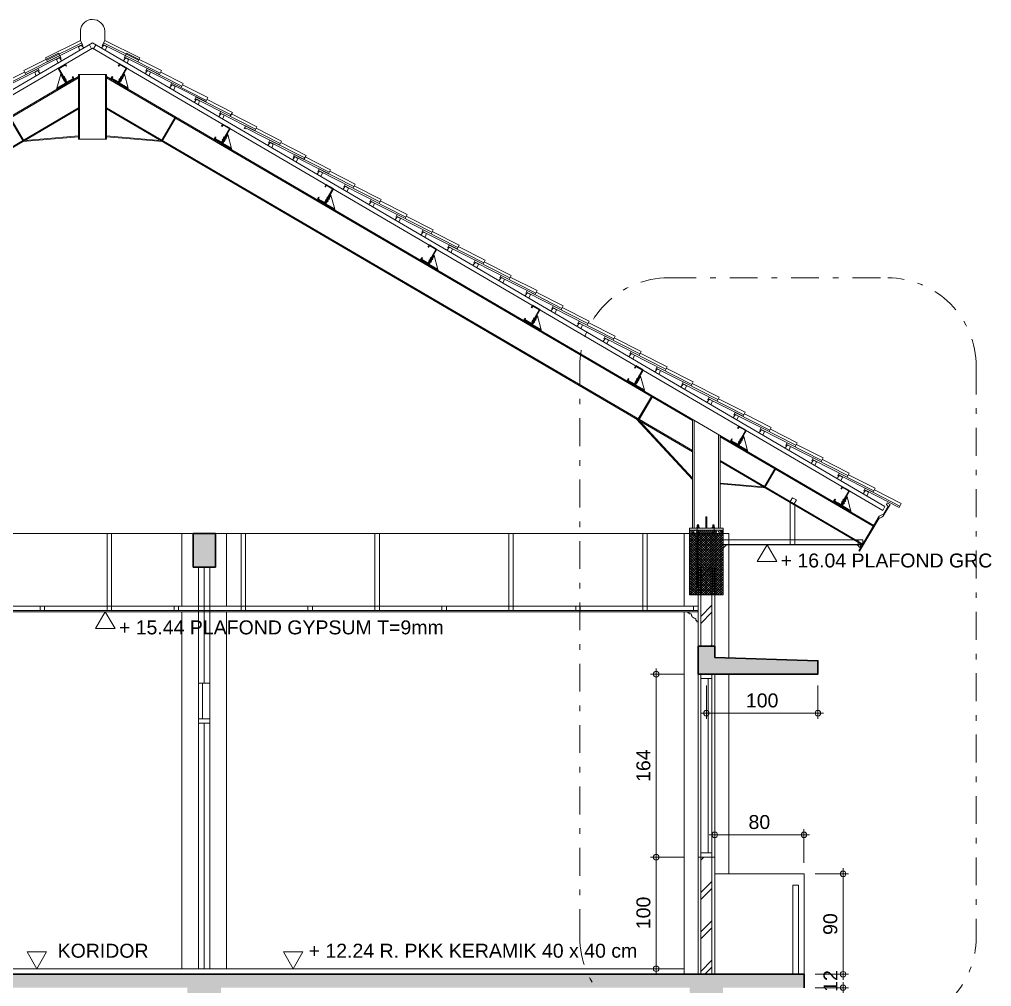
# Model space of a CAD drawing. Header units: millimetres. Extents: x -11 to 1625, y -267 to 180.
# Drawn here: x 1100.3 to 1117.72, y 97.33 to 114.67 of the extents above; entities that cross this region are included whole.
import ezdxf

# ---------------------------------------------------------------- set-up
doc = ezdxf.new("R2010")
doc.units = ezdxf.units.MM
doc.linetypes.add('DASHDOT', pattern=[1, 0.5, -0.25, 0, -0.25])
doc.layers.add('03-GRS', color=3, linetype='Continuous')
for name, color, linetype, lineweight in [('ars', 11, 'Continuous', 5), ('atap', 7, 'Continuous', 20), ('balok', 111, 'Continuous', 35), ('blk', 1, 'Continuous', 30), ('GEN', 11, 'Continuous', 5), ('kap', 71, 'Continuous', 15), ('kus', 63, 'Continuous', 15), ('lan', 7, 'Continuous', 15), ('not', 7, 'Continuous', 20), ('pla', 213, 'Continuous', 15), ('sol kol', 8, 'Continuous', 0), ('tem', 5, 'Continuous', 20), ('u', 6, 'Continuous', 20)]:
    doc.layers.add(name, color=color, linetype=linetype, lineweight=lineweight)
doc.styles.add('S', font='SIMPLEX', dxfattribs={"width": 1.1})
doc.styles.get("Standard").update_dxf_attribs({"font": 'ARIALUNI.TTF'})
doc.dimstyles.new('SK 50', dxfattribs={"dimtxt": 0.25, "dimasz": 0.1, "dimexe": 0, "dimexo": 0, "dimgap": 0.1, "dimtad": 1, "dimdec": 0, "dimlfac": 50, "dimzin": 12, "dimdsep": 46, "dimtxsty": 'Standard', "dimblk": 'BULAT', "dimcen": 0.1, "dimclrd": 256, "dimclre": 256, "dimclrt": 256, "dimadec": 0, "dimazin": 3, "dimtfac": 1, "dimtdec": 0, "dimtofl": 0, "dimtmove": 0, "dimatfit": 3, "dimldrblk": 'BULAT', "dimfxl": 0, "dimtolj": 1, "dimtzin": 0, "dimlwd": -1, "dimlwe": -1, "dimarcsym": 0})

# ---------------------------------------------------------------- blocks, each defined once
blk = doc.blocks.new('PEIL')
blk.add_lwpolyline([(-0.188, 0.325), (0.188, 0.325), (0, 0)], close=True)
at = {"style": 'S', "width": 1.1, "flags": 4}
blk.add_attdef('CAT', (0.265, 0.036), '', height=0.2, dxfattribs=at)
blk = doc.blocks.new('PEILA')
blk.add_lwpolyline([(-0.188, -0.325), (0.188, -0.325), (0, 0)], close=True)
at = {"style": 'S', "width": 1.1, "flags": 4}
blk.add_attdef('CAT', (0.265, -0.289), '', height=0.2, dxfattribs=at)
blk = doc.blocks.new('BULAT')
for p, q in [((-1, 0), (1, 0)), ((0, -1), (0, 1))]:
    blk.add_line(p, q)
blk.add_circle((0, 0), 0.5)
blk = doc.blocks.new('*D1565')
at = {"layer": 'Defpoints', "color": 0, "ltscale": 0.15}
for p in [(1114.359, 100.053), (1112.759, 99.553), (1114.359, 99.553)]:
    blk.add_point(p, dxfattribs=at)
at = {"layer": 'u', "ltscale": 0.15}
for p, q in [((1112.759, 99.553), (1112.759, 100.053)), ((1112.859, 100.053), (1114.259, 100.053)), ((1114.359, 99.553), (1114.359, 100.053))]:
    blk.add_line(p, q, dxfattribs=at)
at = {"layer": 'u', "ltscale": 0.15, "xscale": 0.1, "yscale": 0.1, "zscale": 0.1, "rotation": 180}
blk.add_blockref('BULAT', (1112.759, 100.053), dxfattribs=at)
at = {"layer": 'u', "ltscale": 0.15, "xscale": 0.1, "yscale": 0.1, "zscale": 0.1}
blk.add_blockref('BULAT', (1114.359, 100.053), dxfattribs=at)
at = {"layer": 'u', "ltscale": 0.15, "insert": (1113.559, 100.281), "char_height": 0.25, "attachment_point": 5}
blk.add_mtext('\\A1;80', dxfattribs=at)
blk = doc.blocks.new('*D1573')
at = {"layer": 'Defpoints', "color": 0, "ltscale": 0.15}
for p in [(1112.209, 99.653), (1111.709, 97.653), (1112.209, 97.653)]:
    blk.add_point(p, dxfattribs=at)
at = {"layer": 'u', "ltscale": 0.15}
for p, q in [((1112.209, 99.653), (1111.709, 99.653)), ((1111.709, 99.553), (1111.709, 97.753)), ((1112.209, 97.653), (1111.709, 97.653))]:
    blk.add_line(p, q, dxfattribs=at)
at = {"layer": 'u', "ltscale": 0.15, "xscale": 0.1, "yscale": 0.1, "zscale": 0.1}
for p, rotation in [((1111.709, 99.653), 90), ((1111.709, 97.653), 270)]:
    blk.add_blockref('BULAT', p, dxfattribs=dict(at, rotation=rotation))
at = {"layer": 'u', "ltscale": 0.15, "insert": (1111.482, 98.653), "char_height": 0.25, "attachment_point": 5, "rotation": 90}
blk.add_mtext('\\A1;100', dxfattribs=at)
blk = doc.blocks.new('*D1574')
at = {"layer": 'Defpoints', "color": 0, "ltscale": 0.15}
for p in [(1112.209, 102.933), (1111.709, 99.653), (1112.209, 99.653)]:
    blk.add_point(p, dxfattribs=at)
at = {"layer": 'u', "ltscale": 0.15}
for p, q in [((1112.209, 102.933), (1111.709, 102.933)), ((1111.709, 102.833), (1111.709, 99.753)), ((1112.209, 99.653), (1111.709, 99.653))]:
    blk.add_line(p, q, dxfattribs=at)
at = {"layer": 'u', "ltscale": 0.15, "xscale": 0.1, "yscale": 0.1, "zscale": 0.1}
for p, rotation in [((1111.709, 102.933), 90), ((1111.709, 99.653), 270)]:
    blk.add_blockref('BULAT', p, dxfattribs=dict(at, rotation=rotation))
at = {"layer": 'u', "ltscale": 0.15, "insert": (1111.482, 101.293), "char_height": 0.25, "attachment_point": 5, "rotation": 90}
blk.add_mtext('\\A1;164', dxfattribs=at)
blk = doc.blocks.new('*D1575')
at = {"layer": 'Defpoints', "color": 0, "ltscale": 0.15}
for p in [(1114.559, 99.353), (1114.559, 97.553), (1115.059, 97.553)]:
    blk.add_point(p, dxfattribs=at)
at = {"layer": 'u', "ltscale": 0.15}
for p, q in [((1114.559, 99.353), (1115.059, 99.353)), ((1115.059, 99.253), (1115.059, 97.653)), ((1114.559, 97.553), (1115.059, 97.553))]:
    blk.add_line(p, q, dxfattribs=at)
at = {"layer": 'u', "ltscale": 0.15, "xscale": 0.1, "yscale": 0.1, "zscale": 0.1}
for p, rotation in [((1115.059, 99.353), 90), ((1115.059, 97.553), 270)]:
    blk.add_blockref('BULAT', p, dxfattribs=dict(at, rotation=rotation))
at = {"layer": 'u', "ltscale": 0.15, "insert": (1114.832, 98.453), "char_height": 0.25, "attachment_point": 5, "rotation": 90}
blk.add_mtext('\\A1;90', dxfattribs=at)
blk = doc.blocks.new('*D1576')
at = {"layer": 'Defpoints', "color": 0, "ltscale": 0.15}
for p in [(1114.559, 97.553), (1114.559, 97.313), (1115.059, 97.313)]:
    blk.add_point(p, dxfattribs=at)
at = {"layer": 'u', "ltscale": 0.15}
for p, q in [((1115.059, 97.653), (1115.059, 97.753)), ((1114.559, 97.553), (1115.059, 97.553)), ((1114.559, 97.313), (1115.059, 97.313)), ((1115.059, 97.213), (1115.059, 97.113))]:
    blk.add_line(p, q, dxfattribs=at)
at = {"layer": 'u', "ltscale": 0.15, "xscale": 0.1, "yscale": 0.1, "zscale": 0.1}
for p, rotation in [((1115.059, 97.553), 270), ((1115.059, 97.313), 90)]:
    blk.add_blockref('BULAT', p, dxfattribs=dict(at, rotation=rotation))
at = {"layer": 'u', "ltscale": 0.15, "insert": (1114.834, 97.433), "char_height": 0.25, "attachment_point": 5, "rotation": 90}
blk.add_mtext('\\A1;12', dxfattribs=at)
blk = doc.blocks.new('*D1587')
at = {"layer": 'Defpoints', "color": 0, "ltscale": 0.15}
for p in [(1112.609, 102.733), (1114.609, 102.733), (1112.609, 102.233)]:
    blk.add_point(p, dxfattribs=at)
at = {"layer": 'u', "ltscale": 0.15}
for p, q in [((1112.609, 102.733), (1112.609, 102.233)), ((1114.609, 102.733), (1114.609, 102.233)), ((1114.509, 102.233), (1112.709, 102.233))]:
    blk.add_line(p, q, dxfattribs=at)
at = {"layer": 'u', "ltscale": 0.15, "xscale": 0.1, "yscale": 0.1, "zscale": 0.1, "rotation": 180}
blk.add_blockref('BULAT', (1112.609, 102.233), dxfattribs=at)
at = {"layer": 'u', "ltscale": 0.15, "xscale": 0.1, "yscale": 0.1, "zscale": 0.1}
blk.add_blockref('BULAT', (1114.609, 102.233), dxfattribs=at)
at = {"layer": 'u', "ltscale": 0.15, "insert": (1113.609, 102.461), "char_height": 0.25, "attachment_point": 5}
blk.add_mtext('\\A1;100', dxfattribs=at)
blk = doc.blocks.new('A$C58C93239')
at = {"layer": '03-GRS'}
for p, q in [((-662, 1348), (-12, 1721)), ((-662, 1348), (-12, 1721)), ((83, 46), (-662, 1348)), ((83, 46), (-662, 1348)), ((-619, 1336), (-23, 1677)), ((-619, 1336), (-23, 1677)), ((94, 90), (-619, 1336)), ((94, 90), (-619, 1336)), ((60, 1531), (-23, 1677)), ((60, 1531), (-23, 1677)), ((88, 1547), (-12, 1721)), ((88, 1547), (-12, 1721)), ((60, 1531), (88, 1547)), ((60, 1531), (88, 1547)), ((-444, 805), (-374, 845)), ((-444, 805), (-374, 845)), ((3, 24), (-444, 805)), ((3, 24), (-444, 805)), ((-267, 399), (-74, 510)), ((-267, 399), (-74, 510)), ((83, 46), (734, 419)), ((83, 46), (734, 419)), ((122, -23), (83, 46)), ((122, -23), (83, 46)), ((94, 90), (690, 431)), ((94, 90), (690, 431)), ((606, 577), (634, 593)), ((606, 577), (634, 593)), ((690, 431), (606, 577)), ((690, 431), (606, 577)), ((734, 419), (634, 593)), ((734, 419), (634, 593)), ((-785, -450), (-4, -3)), ((-785, -450), (-4, -3)), ((-746, -520), (-785, -450)), ((-746, -520), (-785, -450)), ((-746, -520), (122, -23)), ((-746, -520), (122, -23))]:
    blk.add_line(p, q, dxfattribs=at)
blk.add_ellipse((-14, 14), major_axis=(-14.1, 14.1), ratio=1, start_param=2.87598, end_param=4.446776, dxfattribs=at)
blk.add_ellipse((-14, 14), major_axis=(-14.1, 14.1), ratio=1, start_param=2.87598, end_param=4.446776, dxfattribs=at)
at = {"layer": 'atap', "color": 2}
for p, q in [((-444, 805), (-785, -450)), ((-327, 503), (-133, 614)), ((-327, 503), (-267, 399)), ((-267, 399), (-74, 510)), ((-208, 295), (-14, 406)), ((-208, 295), (-14, 406)), ((-208, 295), (-148, 191)), ((-148, 191), (46, 302)), ((-133, 614), (-74, 510)), ((-14, 406), (46, 302))]:
    blk.add_line(p, q, dxfattribs=at)
blk = doc.blocks.new('GORDING 150')
at = {"layer": 'balok', "color": 1, "ltscale": 0.5, "xscale": 0.09999999997671699, "yscale": 0.09999999997671699, "zscale": 0.09999999997671699}
blk.add_blockref('A$C58C93239', (12.8, -47.9), dxfattribs=at)
blk = doc.blocks.new('KUDA-2')
h = blk.add_hatch()
h.set_pattern_fill('ANSI31', color=256, scale=0.2, style=0)
h.set_pattern_definition([(45, (-990.1504, 147.303582), (-0.0176776695, 0.0176776695), [])])
h.paths.add_polyline_path([(0.488, 1.16), (0.112, 1.16), (0.112, 1.1), (0.488, 1.1)])
h.paths.add_polyline_path([(0, 1.16), (0, 1.1), (0.088, 1.1), (0.088, 1.16)])
h.paths.add_polyline_path([(0.6, 1.1), (0.6, 1.16), (0.512, 1.16), (0.512, 1.1)])
at = {"ltscale": 0.01}
h = blk.add_hatch(dxfattribs=at)
h.set_pattern_fill('ANSI37,_O', color=256, scale=0.01)
h.set_pattern_definition([(45, (-4172.588126, -744.958258), (-0.0224506403, 0.0224506403), []), (135, (-4172.588126, -744.958258), (-0.0224506403, -0.0224506403), [])])
h.paths.add_polyline_path([(0, 0), (0.6, 0), (0.6, 1.1), (0, 1.1)])
h = blk.add_hatch()
h.set_pattern_fill('ANSI31', color=256, scale=0.2, style=0)
h.set_pattern_definition([(135, (1012.7504, 147.303582), (0.0176776695, 0.0176776695), [])])
h.paths.add_polyline_path([(22.112, 1.16), (22.488, 1.16), (22.488, 1.1), (22.112, 1.1)])
h.paths.add_polyline_path([(22.6, 1.16), (22.6, 1.1), (22.512, 1.1), (22.512, 1.16)])
h.paths.add_polyline_path([(22, 1.1), (22, 1.16), (22.088, 1.16), (22.088, 1.1)])
h = blk.add_hatch(dxfattribs=at)
h.set_pattern_fill('ANSI37,_O', color=256, scale=0.01)
h.set_pattern_definition([(135, (4195.188126, -744.958258), (0.0224506403, 0.0224506403), []), (45, (4195.188126, -744.958258), (0.0224506403, -0.0224506403), [])])
h.paths.add_polyline_path([(22.6, 0), (22, 0), (22, 1.1), (22.6, 1.1)])
at = {"ltscale": 10}
for p, q in [((11.05, 9.291), (-2.7, 1.244)), ((11.05, 9.27), (0.55, 3.125)), ((11.05, 8.172), (11.05, 9.33)), ((11.55, 9.33), (11.05, 9.33)), ((11.05, 8.172), (11.05, 9.33)), ((11.05, 9.33), (11.55, 9.33)), ((11.068, 8.172), (11.068, 9.33)), ((11.068, 8.172), (11.068, 9.33)), ((11.532, 8.172), (11.532, 9.33)), ((11.532, 8.172), (11.532, 9.33)), ((11.55, 8.172), (11.55, 9.33)), ((11.55, 8.172), (11.55, 9.33)), ((11.55, 9.291), (25.3, 1.244)), ((11.55, 9.27), (22.05, 3.125)), ((11.05, 8.732), (0.55, 2.588)), ((11.05, 8.712), (0.55, 2.567)), ((11.55, 8.732), (22.05, 2.588)), ((11.55, 8.712), (22.05, 2.567)), ((11.05, 8.212), (10.05, 8.126)), ((11.048, 8.23), (10.086, 8.148)), ((11.55, 8.212), (12.55, 8.126)), ((11.552, 8.23), (12.514, 8.148)), ((11.55, 8.172), (11.05, 8.172)), ((11.05, 8.172), (11.55, 8.172)), ((0.55, 2.067), (1.55, 3.152)), ((0.55, 1.2), (0.55, 3.146)), ((22.05, 2.067), (21.05, 3.152)), ((22.05, 1.2), (22.05, 3.146)), ((0.52, 1.2), (0.52, 3.129)), ((0.55, 2.094), (1.497, 3.121)), ((22.05, 2.094), (21.103, 3.121)), ((22.08, 1.2), (22.08, 3.129)), ((0.05, 2.835), (-2.692, 1.231)), ((0.05, 1.2), (0.05, 2.854)), ((0.08, 1.2), (0.08, 2.871)), ((22.52, 1.2), (22.52, 2.871)), ((22.55, 1.2), (22.55, 2.854)), ((22.55, 2.835), (25.292, 1.231)), ((0.05, 2.409), (-2.506, 0.913)), ((0.05, 2.39), (-2.498, 0.899)), ((22.55, 2.409), (25.106, 0.913)), ((22.55, 2.39), (25.098, 0.899)), ((0.05, 1.99), (-0.75, 1.922)), ((0.05, 2.006), (-0.718, 1.941)), ((22.55, 2.006), (23.318, 1.941)), ((22.55, 1.99), (23.35, 1.922)), ((-2.7, 1.244), (-2.498, 0.899)), ((25.3, 1.244), (25.098, 0.899))]:
    blk.add_line(p, q, dxfattribs=at)
at = {"ltscale": 5}
for p, q in [((10.048, 8.146), (9.813, 8.546)), ((10.061, 8.154), (9.827, 8.554)), ((12.539, 8.154), (12.773, 8.554)), ((12.552, 8.146), (12.787, 8.546)), ((1.507, 3.148), (1.272, 3.548)), ((1.52, 3.156), (1.286, 3.556)), ((21.08, 3.156), (21.314, 3.556)), ((21.093, 3.148), (21.328, 3.548)), ((-0.756, 1.937), (-0.941, 2.255)), ((-0.742, 1.945), (-0.928, 2.263)), ((23.342, 1.945), (23.528, 2.263)), ((23.356, 1.937), (23.541, 2.255))]:
    blk.add_line(p, q, dxfattribs=at)
at = {"color": 0, "linetype": 'Continuous'}
for p, q in [((0.31, 1.4), (0.29, 1.4)), ((0.29, 1.2), (0.29, 1.4)), ((0.31, 1.2), (0.31, 1.4)), ((22.29, 1.4), (22.31, 1.4)), ((22.29, 1.2), (22.29, 1.4)), ((22.31, 1.2), (22.31, 1.4))]:
    blk.add_line(p, q, dxfattribs=at)
for p, q in [((0.187, 1.255), (0.163, 1.254)), ((0.187, 1.252), (0.163, 1.25)), ((0.163, 1.247), (0.187, 1.249)), ((0.163, 1.244), (0.187, 1.246)), ((0.163, 1.241), (0.187, 1.242)), ((0.163, 1.238), (0.187, 1.239)), ((0.163, 1.235), (0.187, 1.236)), ((0.163, 1.232), (0.187, 1.233)), ((0.163, 1.228), (0.187, 1.23)), ((0.163, 1.225), (0.187, 1.226)), ((0.163, 1.222), (0.187, 1.223)), ((0.163, 1.219), (0.187, 1.22)), ((0.186, 1.253), (0.165, 1.252)), ((0.186, 1.25), (0.165, 1.249)), ((0.165, 1.246), (0.186, 1.247)), ((0.165, 1.243), (0.186, 1.244)), ((0.165, 1.24), (0.186, 1.241)), ((0.165, 1.236), (0.186, 1.237)), ((0.165, 1.233), (0.186, 1.234)), ((0.165, 1.23), (0.186, 1.231)), ((0.165, 1.227), (0.186, 1.228)), ((0.165, 1.224), (0.186, 1.225)), ((0.165, 1.221), (0.186, 1.221)), ((0.462, 1.255), (0.438, 1.254)), ((0.462, 1.252), (0.438, 1.25)), ((0.438, 1.247), (0.462, 1.249)), ((0.438, 1.244), (0.462, 1.246)), ((0.438, 1.241), (0.462, 1.242)), ((0.438, 1.238), (0.462, 1.239)), ((0.438, 1.235), (0.462, 1.236)), ((0.438, 1.232), (0.462, 1.233)), ((0.438, 1.228), (0.462, 1.23)), ((0.438, 1.225), (0.462, 1.226)), ((0.438, 1.222), (0.462, 1.223)), ((0.438, 1.219), (0.462, 1.22)), ((0.461, 1.253), (0.44, 1.252)), ((0.461, 1.25), (0.44, 1.249)), ((0.44, 1.246), (0.461, 1.247)), ((0.44, 1.243), (0.461, 1.244)), ((0.44, 1.24), (0.461, 1.241)), ((0.44, 1.236), (0.461, 1.237)), ((0.44, 1.233), (0.461, 1.234)), ((0.44, 1.23), (0.461, 1.231)), ((0.44, 1.227), (0.461, 1.228)), ((0.44, 1.224), (0.461, 1.225)), ((0.44, 1.221), (0.461, 1.221)), ((22.138, 1.255), (22.162, 1.254)), ((22.138, 1.252), (22.162, 1.25)), ((22.162, 1.247), (22.138, 1.249)), ((22.162, 1.244), (22.138, 1.246)), ((22.162, 1.241), (22.138, 1.242)), ((22.162, 1.238), (22.138, 1.239)), ((22.162, 1.235), (22.138, 1.236)), ((22.162, 1.232), (22.138, 1.233)), ((22.162, 1.228), (22.138, 1.23)), ((22.162, 1.225), (22.138, 1.226)), ((22.162, 1.222), (22.138, 1.223)), ((22.162, 1.219), (22.138, 1.22)), ((22.139, 1.253), (22.16, 1.252)), ((22.139, 1.25), (22.16, 1.249)), ((22.16, 1.246), (22.139, 1.247)), ((22.16, 1.243), (22.139, 1.244)), ((22.16, 1.24), (22.139, 1.241)), ((22.16, 1.236), (22.139, 1.237)), ((22.16, 1.233), (22.139, 1.234)), ((22.16, 1.23), (22.139, 1.231)), ((22.16, 1.227), (22.139, 1.228)), ((22.16, 1.224), (22.139, 1.225)), ((22.16, 1.221), (22.139, 1.221)), ((22.413, 1.255), (22.437, 1.254)), ((22.413, 1.252), (22.437, 1.25)), ((22.437, 1.247), (22.413, 1.249)), ((22.437, 1.244), (22.413, 1.246)), ((22.437, 1.241), (22.413, 1.242)), ((22.437, 1.238), (22.413, 1.239)), ((22.437, 1.235), (22.413, 1.236)), ((22.437, 1.232), (22.413, 1.233)), ((22.437, 1.228), (22.413, 1.23)), ((22.437, 1.225), (22.413, 1.226)), ((22.437, 1.222), (22.413, 1.223)), ((22.437, 1.219), (22.413, 1.22)), ((22.414, 1.253), (22.435, 1.252)), ((22.414, 1.25), (22.435, 1.249)), ((22.435, 1.246), (22.414, 1.247)), ((22.435, 1.243), (22.414, 1.244)), ((22.435, 1.24), (22.414, 1.241)), ((22.435, 1.236), (22.414, 1.237)), ((22.435, 1.233), (22.414, 1.234)), ((22.435, 1.23), (22.414, 1.231)), ((22.435, 1.227), (22.414, 1.228)), ((22.435, 1.224), (22.414, 1.225)), ((22.435, 1.221), (22.414, 1.221)), ((0.6, 1.2), (0, 1.2)), ((0, 1.16), (0, 1.2)), ((0.6, 1.16), (0, 1.16)), ((0.6, 1.1), (0, 1.1)), ((0.163, 1.216), (0.187, 1.217)), ((0.165, 1.217), (0.186, 1.218)), ((0.438, 1.216), (0.462, 1.217)), ((0.44, 1.217), (0.461, 1.218)), ((0.6, 1.16), (0.6, 1.2)), ((22, 1.2), (22.6, 1.2)), ((22, 1.16), (22, 1.2)), ((22, 1.16), (22.6, 1.16)), ((22, 1.1), (22.6, 1.1)), ((22.162, 1.216), (22.138, 1.217)), ((22.16, 1.217), (22.139, 1.218)), ((22.437, 1.216), (22.413, 1.217)), ((22.435, 1.217), (22.414, 1.218)), ((22.6, 1.16), (22.6, 1.2))]:
    blk.add_line(p, q)
at = {"color": 8}
for p, q in [((0, 1.16), (0, 1.1)), ((0.6, 1.16), (0.6, 1.1)), ((22, 1.16), (22, 1.1)), ((22.6, 1.16), (22.6, 1.1))]:
    blk.add_line(p, q, dxfattribs=at)
for points in [[(0.186, 1.215), (0.187, 1.217), (0.186, 1.218), (0.187, 1.22), (0.186, 1.221), (0.187, 1.223), (0.186, 1.225), (0.187, 1.226), (0.186, 1.228), (0.187, 1.23), (0.186, 1.231), (0.187, 1.233), (0.186, 1.234), (0.187, 1.236), (0.186, 1.237), (0.187, 1.239), (0.186, 1.241), (0.187, 1.242), (0.186, 1.244), (0.187, 1.246), (0.186, 1.247), (0.187, 1.249), (0.186, 1.25), (0.187, 1.252), (0.186, 1.253), (0.187, 1.255), (0.165, 1.255), (0.163, 1.254), (0.165, 1.252), (0.163, 1.25), (0.165, 1.249), (0.163, 1.247), (0.165, 1.246), (0.163, 1.244), (0.165, 1.243), (0.163, 1.241), (0.165, 1.24), (0.163, 1.238), (0.165, 1.236), (0.163, 1.235), (0.165, 1.233), (0.163, 1.232), (0.165, 1.23), (0.163, 1.228), (0.165, 1.227), (0.163, 1.225), (0.165, 1.224), (0.163, 1.222), (0.165, 1.221), (0.163, 1.219), (0.165, 1.217), (0.163, 1.216), (0.164, 1.215)], [(0.461, 1.215), (0.462, 1.217), (0.461, 1.218), (0.462, 1.22), (0.461, 1.221), (0.462, 1.223), (0.461, 1.225), (0.462, 1.226), (0.461, 1.228), (0.462, 1.23), (0.461, 1.231), (0.462, 1.233), (0.461, 1.234), (0.462, 1.236), (0.461, 1.237), (0.462, 1.239), (0.461, 1.241), (0.462, 1.242), (0.461, 1.244), (0.462, 1.246), (0.461, 1.247), (0.462, 1.249), (0.461, 1.25), (0.462, 1.252), (0.461, 1.253), (0.462, 1.255), (0.44, 1.255), (0.438, 1.254), (0.44, 1.252), (0.438, 1.25), (0.44, 1.249), (0.438, 1.247), (0.44, 1.246), (0.438, 1.244), (0.44, 1.243), (0.438, 1.241), (0.44, 1.24), (0.438, 1.238), (0.44, 1.236), (0.438, 1.235), (0.44, 1.233), (0.438, 1.232), (0.44, 1.23), (0.438, 1.228), (0.44, 1.227), (0.438, 1.225), (0.44, 1.224), (0.438, 1.222), (0.44, 1.221), (0.438, 1.219), (0.44, 1.217), (0.438, 1.216), (0.439, 1.215)], [(22.139, 1.215), (22.138, 1.217), (22.139, 1.218), (22.138, 1.22), (22.139, 1.221), (22.138, 1.223), (22.139, 1.225), (22.138, 1.226), (22.139, 1.228), (22.138, 1.23), (22.139, 1.231), (22.138, 1.233), (22.139, 1.234), (22.138, 1.236), (22.139, 1.237), (22.138, 1.239), (22.139, 1.241), (22.138, 1.242), (22.139, 1.244), (22.138, 1.246), (22.139, 1.247), (22.138, 1.249), (22.139, 1.25), (22.138, 1.252), (22.139, 1.253), (22.138, 1.255), (22.16, 1.255), (22.162, 1.254), (22.16, 1.252), (22.162, 1.25), (22.16, 1.249), (22.162, 1.247), (22.16, 1.246), (22.162, 1.244), (22.16, 1.243), (22.162, 1.241), (22.16, 1.24), (22.162, 1.238), (22.16, 1.236), (22.162, 1.235), (22.16, 1.233), (22.162, 1.232), (22.16, 1.23), (22.162, 1.228), (22.16, 1.227), (22.162, 1.225), (22.16, 1.224), (22.162, 1.222), (22.16, 1.221), (22.162, 1.219), (22.16, 1.217), (22.162, 1.216), (22.161, 1.215)], [(22.414, 1.215), (22.413, 1.217), (22.414, 1.218), (22.413, 1.22), (22.414, 1.221), (22.413, 1.223), (22.414, 1.225), (22.413, 1.226), (22.414, 1.228), (22.413, 1.23), (22.414, 1.231), (22.413, 1.233), (22.414, 1.234), (22.413, 1.236), (22.414, 1.237), (22.413, 1.239), (22.414, 1.241), (22.413, 1.242), (22.414, 1.244), (22.413, 1.246), (22.414, 1.247), (22.413, 1.249), (22.414, 1.25), (22.413, 1.252), (22.414, 1.253), (22.413, 1.255), (22.435, 1.255), (22.437, 1.254), (22.435, 1.252), (22.437, 1.25), (22.435, 1.249), (22.437, 1.247), (22.435, 1.246), (22.437, 1.244), (22.435, 1.243), (22.437, 1.241), (22.435, 1.24), (22.437, 1.238), (22.435, 1.236), (22.437, 1.235), (22.435, 1.233), (22.437, 1.232), (22.435, 1.23), (22.437, 1.228), (22.435, 1.227), (22.437, 1.225), (22.435, 1.224), (22.437, 1.222), (22.435, 1.221), (22.437, 1.219), (22.435, 1.217), (22.437, 1.216), (22.436, 1.215)], [(0.163, 1.215), (0.163, 0.129)], [(0.187, 1.2), (0.187, 1.215)], [(0.187, 0.129), (0.187, 1.16)], [(0.438, 1.2), (0.438, 1.215)], [(0.438, 0.129), (0.438, 1.16)], [(0.462, 1.215), (0.462, 0.129)], [(22.138, 1.215), (22.138, 0.129)], [(22.162, 1.2), (22.162, 1.215)], [(22.162, 0.129), (22.162, 1.16)], [(22.413, 1.2), (22.413, 1.215)], [(22.413, 0.129), (22.413, 1.16)], [(22.437, 1.215), (22.437, 0.129)]]:
    blk.add_lwpolyline(points)
for points in [[(0, 0), (0.6, 0), (0.6, 1.1), (0, 1.1)], [(0.147, 1.2), (0.147, 1.203), (0.203, 1.203), (0.203, 1.2)], [(0.165, 1.214), (0.158, 1.215), (0.155, 1.214), (0.155, 1.205), (0.158, 1.203), (0.165, 1.205)], [(0.155, 1.215), (0.155, 1.203), (0.195, 1.203), (0.195, 1.215)], [(0.18, 1.215), (0.175, 1.215), (0.17, 1.215), (0.165, 1.214), (0.165, 1.205), (0.17, 1.203), (0.175, 1.203), (0.18, 1.203), (0.185, 1.205), (0.185, 1.214)], [(0.185, 1.214), (0.193, 1.215), (0.195, 1.214), (0.195, 1.205), (0.193, 1.203), (0.185, 1.205)], [(0.422, 1.2), (0.422, 1.203), (0.478, 1.203), (0.478, 1.2)], [(0.44, 1.214), (0.433, 1.215), (0.43, 1.214), (0.43, 1.205), (0.433, 1.203), (0.44, 1.205)], [(0.47, 1.215), (0.47, 1.203), (0.43, 1.203), (0.43, 1.215)], [(0.445, 1.215), (0.45, 1.215), (0.455, 1.215), (0.46, 1.214), (0.46, 1.205), (0.455, 1.203), (0.45, 1.203), (0.445, 1.203), (0.44, 1.205), (0.44, 1.214)], [(0.46, 1.214), (0.468, 1.215), (0.47, 1.214), (0.47, 1.205), (0.468, 1.203), (0.46, 1.205)], [(22.6, 0), (22, 0), (22, 1.1), (22.6, 1.1)], [(22.178, 1.2), (22.178, 1.203), (22.122, 1.203), (22.122, 1.2)], [(22.14, 1.214), (22.132, 1.215), (22.13, 1.214), (22.13, 1.205), (22.132, 1.203), (22.14, 1.205)], [(22.13, 1.215), (22.13, 1.203), (22.17, 1.203), (22.17, 1.215)], [(22.155, 1.215), (22.15, 1.215), (22.145, 1.215), (22.14, 1.214), (22.14, 1.205), (22.145, 1.203), (22.15, 1.203), (22.155, 1.203), (22.16, 1.205), (22.16, 1.214)], [(22.16, 1.214), (22.167, 1.215), (22.17, 1.214), (22.17, 1.205), (22.167, 1.203), (22.16, 1.205)], [(22.453, 1.2), (22.453, 1.203), (22.397, 1.203), (22.397, 1.2)], [(22.415, 1.214), (22.407, 1.215), (22.405, 1.214), (22.405, 1.205), (22.407, 1.203), (22.415, 1.205)], [(22.445, 1.215), (22.445, 1.203), (22.405, 1.203), (22.405, 1.215)], [(22.42, 1.215), (22.425, 1.215), (22.43, 1.215), (22.435, 1.214), (22.435, 1.205), (22.43, 1.203), (22.425, 1.203), (22.42, 1.203), (22.415, 1.205), (22.415, 1.214)], [(22.435, 1.214), (22.442, 1.215), (22.445, 1.214), (22.445, 1.205), (22.442, 1.203), (22.435, 1.205)]]:
    blk.add_lwpolyline(points, close=True)
at = {"linetype": 'Continuous', "ltscale": 5, "yscale": 0.002, "zscale": 0.002}
for p, xscale, rotation in [((10.792, 9.269), 0.002, 0.2184740067863285), ((11.808, 9.269), -0.002, 359.7815259932136), ((8.942, 8.187), 0.002, 0.2184740067863285), ((13.658, 8.187), -0.002, 359.7815259932136), ((7.092, 7.104), 0.002, 0.2184740067863285), ((15.508, 7.104), -0.002, 359.7815259932136), ((5.242, 6.022), 0.002, 0.2184740067863285), ((17.358, 6.022), -0.002, 359.7815259932136), ((3.392, 4.939), 0.002, 0.2184740067863285), ((19.208, 4.939), -0.002, 359.7815259932136), ((1.542, 3.856), 0.002, 0.2184740067863285), ((21.058, 3.856), -0.002, 359.7815259932136), ((-0.308, 2.774), 0.002, 0.2184740067863285), ((22.908, 2.774), -0.002, 359.7815259932136), ((-2.158, 1.691), 0.002, 0.2184740067863285), ((24.758, 1.691), -0.002, 359.7815259932136)]:
    blk.add_blockref('GORDING 150', p, dxfattribs=dict(at, xscale=xscale, rotation=rotation))

msp = doc.modelspace()

# ---------------------------------------------------------------- hatches: boundary and pattern name
at = {"layer": 'ars'}
h = msp.add_hatch(dxfattribs=at)
h.set_pattern_fill('TEMBOK', color=256, scale=0.5)
h.set_pattern_definition([(45, (1084.61777, -1.7048), (-0.3535534, 0.3535534), []), (45, (1084.74277, -1.7048), (-0.3535534, 0.3535534), [])])
h.paths.add_polyline_path([(1112.5093291, 103.4332273), (1112.7093291, 103.4332273), (1112.7093291, 104.8532273), (1112.5093291, 104.8532273)])
h.paths.add_polyline_path([(1112.7093291, 99.6532273), (1112.5093291, 99.6532273), (1112.5093291, 97.5532273), (1112.7093291, 97.5532273)])
at = {"layer": 'sol kol'}
h = msp.add_hatch(color=256, dxfattribs=at)
h.dxf.hatch_style = 1
h.paths.add_polyline_path([(1103.8093291, 105.4532273), (1103.4093291, 105.4532273), (1103.4093291, 104.8532273), (1103.8093291, 104.8532273)])
h = msp.add_hatch(color=256, dxfattribs=at)
h.dxf.hatch_style = 1
h.paths.add_polyline_path([(1112.7593291, 103.2332273), (1112.7593291, 103.4332273), (1112.4593291, 103.4332273), (1112.4593291, 102.9332273), (1114.6093291, 102.9332273), (1114.6093291, 103.1732273)])
h = msp.add_hatch(color=256, dxfattribs=at)
h.dxf.hatch_style = 1
h.paths.add_polyline_path([(1103.9093291, 97.3132273), (1112.3093291, 97.3132273), (1112.3093291, 96.7532273), (1112.9093291, 96.7532273), (1112.9093291, 97.3132273), (1114.3593291, 97.3132273), (1114.3593291, 97.5532273), (1099.3093291, 97.5532273), (1099.3093291, 97.3132273), (1090.9093291, 97.3132273), (1090.9093291, 97.5532273), (1090.3093291, 97.5532273), (1090.3093291, 96.7532273), (1090.9093291, 96.7532273), (1090.9093291, 97.0732273), (1093.6593291, 97.0732273), (1093.6593291, 96.9132273), (1093.9593291, 96.9132273), (1093.9593291, 97.0732273), (1099.3093291, 97.0732273), (1099.3093291, 96.7532273), (1099.9093291, 96.7532273), (1099.9093291, 97.3132273), (1103.3093291, 97.3132273), (1103.3093291, 96.7532273), (1103.9093291, 96.7532273)])

# ---------------------------------------------------------------- linework, layer by layer
at = {"layer": 'ars'}
for p, q in [((1115.4073033, 105.2523905), (1112.9093291, 105.2523905)), ((1112.4593291, 104.0532273), (1099.7593291, 104.0532273))]:
    msp.add_line(p, q, dxfattribs=at)
for points in [[(1101.4445199, 114.1645118), (1101.4055873, 114.2112478), (1101.3538011, 114.1809463), (1101.3754716, 114.1241098)], [(1101.7741383, 114.1645118), (1101.8130709, 114.2112478), (1101.8648572, 114.1809463), (1101.8431867, 114.1241098)], [(1101.0535502, 113.935745), (1101.0146176, 113.982481), (1100.9628313, 113.9521795), (1100.9845018, 113.8953429)], [(1101.0535502, 113.935745), (1101.0146176, 113.982481), (1100.9628313, 113.9521795), (1100.9845018, 113.8953429)], [(1102.1651081, 113.935745), (1102.2040407, 113.982481), (1102.2558269, 113.9521795), (1102.2341565, 113.8953429)], [(1102.1651081, 113.935745), (1102.2040407, 113.982481), (1102.2558269, 113.9521795), (1102.2341565, 113.8953429)], [(1100.6625804, 113.7069781), (1100.6236478, 113.7537142), (1100.5718615, 113.7234126), (1100.593532, 113.6665761)], [(1102.5560779, 113.7069781), (1102.5950105, 113.7537142), (1102.6467967, 113.7234126), (1102.6251263, 113.6665761)], [(1102.9961741, 113.4494661), (1103.0351067, 113.4962021), (1103.086893, 113.4659006), (1103.0652225, 113.409064)], [(1103.4362704, 113.191954), (1103.4752029, 113.23869), (1103.5269892, 113.2083885), (1103.5053187, 113.151552)], [(1103.8763666, 112.9344419), (1103.9152992, 112.9811779), (1103.9670854, 112.9508764), (1103.9454149, 112.8940399)], [(1104.756559, 112.4194178), (1104.7954916, 112.4661538), (1104.8472779, 112.4358523), (1104.8256074, 112.3790158)], [(1105.1966553, 112.1619057), (1105.2355878, 112.2086417), (1105.2873741, 112.1783402), (1105.2657036, 112.1215037)], [(1105.6367515, 111.9043937), (1105.6756841, 111.9511297), (1105.7274703, 111.9208281), (1105.7057998, 111.8639916)], [(1106.1027409, 111.6317308), (1106.1416734, 111.6784668), (1106.1934597, 111.6481653), (1106.1717892, 111.5913288)], [(1106.5687302, 111.359068), (1106.6076628, 111.405804), (1106.6594491, 111.3755025), (1106.6377786, 111.318666)], [(1107.0347196, 111.0864052), (1107.0736521, 111.1331412), (1107.1254384, 111.1028396), (1107.1037679, 111.0460031)], [(1107.5007089, 110.8137423), (1107.5396415, 110.8604783), (1107.5914278, 110.8301768), (1107.5697573, 110.7733403)], [(1107.9666983, 110.5410795), (1108.0056309, 110.5878155), (1108.0574171, 110.557514), (1108.0357466, 110.5006775)], [(1108.4326877, 110.2684167), (1108.4716202, 110.3151527), (1108.5234065, 110.2848511), (1108.501736, 110.2280146)], [(1108.898677, 109.9957538), (1108.9376096, 110.0424898), (1108.9893959, 110.0121883), (1108.9677254, 109.9553518)], [(1109.3646664, 109.723091), (1109.4035989, 109.769827), (1109.4553852, 109.7395255), (1109.4337147, 109.682689)], [(1109.8306557, 109.4504282), (1109.8695883, 109.4971642), (1109.9213746, 109.4668626), (1109.8997041, 109.4100261)], [(1110.2966451, 109.1777653), (1110.3355777, 109.2245013), (1110.3873639, 109.1941998), (1110.3656935, 109.1373633)], [(1110.7626345, 108.9051025), (1110.801567, 108.9518385), (1110.8533533, 108.921537), (1110.8316828, 108.8647004)], [(1111.2286238, 108.6324397), (1111.2675564, 108.6791757), (1111.3193427, 108.6488741), (1111.2976722, 108.5920376)], [(1111.6946132, 108.3597768), (1111.7335458, 108.4065128), (1111.785332, 108.3762113), (1111.7636615, 108.3193748)], [(1112.1606025, 108.087114), (1112.1995351, 108.13385), (1112.2513214, 108.1035485), (1112.2296509, 108.0467119)], [(1112.6265919, 107.8144512), (1112.6655245, 107.8611872), (1112.7173107, 107.8308856), (1112.6956403, 107.7740491)], [(1113.0925813, 107.5417883), (1113.1315138, 107.5885243), (1113.1833001, 107.5582228), (1113.1616296, 107.5013863)], [(1113.5585706, 107.2691255), (1113.5975032, 107.3158615), (1113.6492895, 107.28556), (1113.627619, 107.2287234)], [(1114.02456, 106.9964627), (1114.0634926, 107.0431987), (1114.1152788, 107.0128971), (1114.0936083, 106.9560606)], [(1114.4905493, 106.7237998), (1114.5294819, 106.7705358), (1114.5812682, 106.7402343), (1114.5595977, 106.6833978)], [(1114.9565387, 106.451137), (1114.9954713, 106.497873), (1115.0472575, 106.4675715), (1115.0255871, 106.4107349)], [(1115.4225281, 106.1784742), (1115.4614606, 106.2252102), (1115.5132469, 106.1949086), (1115.4915764, 106.1380721)]]:
    msp.add_lwpolyline(points, dxfattribs=at)
msp.add_lwpolyline([(1115.3563503, 105.1369086), (1115.7046847, 105.7318864, 0.4142135624), (1115.718366, 105.7354672, 0.296440068), (1115.7610078, 105.7568607), (1115.7696388, 105.7518104), (1115.7746891, 105.7604415), (1115.9009454, 105.9762176), (1115.8491592, 106.0065191), (1115.8361569, 105.9724172), (1115.8670631, 105.9381126), (1115.7897554, 105.8059912), (1115.707752, 105.7648499), (1115.34396, 105.1441683)], format="xyb", close=True, dxfattribs=at)
for points in [[(1112.5093291, 103.4332273), (1112.5093291, 104.8532273), (1112.7093291, 104.8532273), (1112.7093291, 103.4332273)], [(1112.5093291, 97.5532273), (1112.5093291, 99.6532273), (1112.7093291, 99.6532273), (1112.7093291, 97.5532273)]]:
    msp.add_lwpolyline(points, close=True, dxfattribs=at)
at = {"layer": 'blk'}
for p, q in [((1099.3093291, 97.5532273), (1114.3593291, 97.5532273)), ((1114.3593291, 97.5532273), (1114.3593291, 97.3132273))]:
    msp.add_line(p, q, dxfattribs=at)
for points in [[(1103.4093291, 104.8532273), (1103.8093291, 104.8532273), (1103.8093291, 105.4532273), (1103.4093291, 105.4532273)], [(1112.7593291, 103.4332273), (1112.4593291, 103.4332273), (1112.4593291, 102.9332273), (1114.6093291, 102.9332273), (1114.6093291, 103.1732273), (1112.7593291, 103.2332273)]]:
    msp.add_lwpolyline(points, close=True, dxfattribs=at)
at = {"layer": 'GEN', "color": 11}
for p, q in [((1100.7874932, 113.9369349), (1101.4138733, 114.2494218)), ((1102.431165, 113.9369349), (1101.804785, 114.2494218)), ((1100.3965235, 113.7081681), (1101.0229035, 114.0206549)), ((1102.8221348, 113.7081681), (1102.1957548, 114.0206549)), ((1100.0075343, 113.4749811), (1100.6316601, 113.7919465)), ((1103.2111239, 113.4749811), (1102.5869982, 113.7919465)), ((1103.6512202, 113.217469), (1103.0270944, 113.5344344)), ((1104.0913164, 112.959957), (1103.4671906, 113.2769223)), ((1104.5314126, 112.7024449), (1103.9072869, 113.0194103)), ((1104.9715088, 112.4449328), (1104.3473831, 112.7618982)), ((1105.4116051, 112.1874208), (1104.7874793, 112.5043861)), ((1105.8517013, 111.9299087), (1105.2275755, 112.2468741)), ((1106.2917975, 111.6723966), (1105.6676718, 111.989362)), ((1106.7577869, 111.3997338), (1106.1336611, 111.7166992)), ((1107.2237762, 111.127071), (1106.5996505, 111.4440363)), ((1107.6897656, 110.8544081), (1107.0656399, 111.1713735)), ((1108.155755, 110.5817453), (1107.5316292, 110.8987107)), ((1108.6217443, 110.3090825), (1107.9976186, 110.6260478)), ((1109.0877337, 110.0364196), (1108.4636079, 110.353385)), ((1109.5537231, 109.7637568), (1108.9295973, 110.0807222)), ((1110.0197124, 109.491094), (1109.3955867, 109.8080593)), ((1110.4857018, 109.2184311), (1109.861576, 109.5353965)), ((1110.9516911, 108.9457683), (1110.3275654, 109.2627337)), ((1111.4176805, 108.6731055), (1110.7935547, 108.9900708)), ((1111.8836699, 108.4004426), (1111.2595441, 108.717408)), ((1112.3496592, 108.1277798), (1111.7255335, 108.4447452)), ((1112.8156486, 107.855117), (1112.1915228, 108.1720823)), ((1113.2816379, 107.5824541), (1112.6575122, 107.8994195)), ((1113.7476273, 107.3097913), (1113.1235015, 107.6267567)), ((1114.2136167, 107.0371284), (1113.5894909, 107.3540938)), ((1114.679606, 106.7644656), (1114.0554803, 107.081431)), ((1115.1455954, 106.4918028), (1114.5214696, 106.8087681)), ((1115.6122026, 106.2201959), (1114.9880768, 106.5371613)), ((1116.0783248, 105.94776), (1115.454199, 106.2647254))]:
    msp.add_line(p, q, dxfattribs=at)
for points in [[(1101.3915528, 114.2941632), (1100.7651727, 113.9816764), (1100.8008855, 113.9100901), (1101.409369, 114.2136487), (1101.4182972, 114.1957522), (1101.4361938, 114.2046804), (1101.3915528, 114.2941632)], [(1101.8271055, 114.2941632), (1102.4534855, 113.9816764), (1102.4177727, 113.9100901), (1101.8092893, 114.2136487), (1101.8003611, 114.1957522), (1101.7824645, 114.2046804), (1101.8271055, 114.2941632)], [(1101.000583, 114.0653964), (1100.374203, 113.7529095), (1100.4099158, 113.6813232), (1101.0183992, 113.9848819), (1101.0273274, 113.9669853), (1101.045224, 113.9759135), (1101.000583, 114.0653964)], [(1102.2180752, 114.0653964), (1102.8444553, 113.7529095), (1102.8087425, 113.6813232), (1102.200259, 113.9848819), (1102.1913308, 113.9669853), (1102.1734343, 113.9759135), (1102.2180752, 114.0653964)], [(1100.3883871, 113.7244775), (1099.9848939, 113.5195615), (1100.0211186, 113.4482329), (1100.6274122, 113.7561421), (1100.6364683, 113.7383099), (1100.6543005, 113.7473661), (1100.6316601, 113.7919465)], [(1102.8302712, 113.7244775), (1103.2337643, 113.5195615), (1103.1975397, 113.4482329), (1102.5912461, 113.7561421), (1102.58219, 113.7383099), (1102.5643578, 113.7473661), (1102.5869982, 113.7919465)], [(1103.2217917, 113.4982129), (1103.6769495, 113.270377), (1103.6411401, 113.198839), (1103.033067, 113.5032188), (1103.0241146, 113.4853343), (1103.0062301, 113.4942867), (1103.028611, 113.538998)], [(1103.660131, 113.2350151), (1104.1139568, 113.0045374), (1104.0777322, 112.9332087), (1103.4714386, 113.2411179), (1103.4623824, 113.2232858), (1103.4445503, 113.2323419), (1103.4671906, 113.2769223)], [(1104.1002272, 112.977503), (1104.554053, 112.7470253), (1104.5178284, 112.6756967), (1103.9115348, 112.9836059), (1103.9024786, 112.9657737), (1103.8846465, 112.9748299), (1103.9072869, 113.0194103)], [(1104.5403235, 112.7199909), (1104.9941492, 112.4895132), (1104.9579246, 112.4181846), (1104.351631, 112.7260938), (1104.3425749, 112.7082616), (1104.3247427, 112.7173178), (1104.3473831, 112.7618982)], [(1104.9804197, 112.4624788), (1105.4342455, 112.2320012), (1105.3980208, 112.1606725), (1104.7917273, 112.4685817), (1104.7826711, 112.4507496), (1104.7648389, 112.4598057), (1104.7874793, 112.5043861)], [(1105.4205159, 112.2049668), (1105.8743417, 111.9744891), (1105.8381171, 111.9031604), (1105.2318235, 112.2110697), (1105.2227673, 112.1932375), (1105.2049352, 112.2022936), (1105.2275755, 112.2468741)], [(1105.8606121, 111.9474547), (1106.3144379, 111.716977), (1106.2782133, 111.6456484), (1105.6719197, 111.9535576), (1105.6628636, 111.9357254), (1105.6450314, 111.9447816), (1105.6676718, 111.989362)], [(1106.2999006, 111.6883521), (1106.7804273, 111.4443142), (1106.7442027, 111.3729855), (1106.1379091, 111.6808948), (1106.1288529, 111.6630626), (1106.1110208, 111.6721187), (1106.1336611, 111.7166992)], [(1106.7658899, 111.4156892), (1107.2464166, 111.1716514), (1107.210192, 111.1003227), (1106.6038984, 111.4082319), (1106.5948423, 111.3903998), (1106.5770101, 111.3994559), (1106.5996505, 111.4440363)], [(1107.2318793, 111.1430264), (1107.712406, 110.8989885), (1107.6761814, 110.8276599), (1107.0698878, 111.1355691), (1107.0608316, 111.1177369), (1107.0429995, 111.1267931), (1107.0656399, 111.1713735)], [(1107.6978687, 110.8703636), (1108.1783954, 110.6263257), (1108.1421707, 110.554997), (1107.5358771, 110.8629063), (1107.526821, 110.8450741), (1107.5089888, 110.8541302), (1107.5316292, 110.8987107)], [(1108.163858, 110.5977007), (1108.6443847, 110.3536629), (1108.6081601, 110.2823342), (1108.0018665, 110.5902434), (1107.9928104, 110.5724113), (1107.9749782, 110.5814674), (1107.9976186, 110.6260478)], [(1108.6298474, 110.3250379), (1109.1103741, 110.081), (1109.0741495, 110.0096714), (1108.4678559, 110.3175806), (1108.4587997, 110.2997484), (1108.4409676, 110.3088046), (1108.4636079, 110.353385)], [(1109.0958367, 110.0523751), (1109.5763634, 109.8083372), (1109.5401388, 109.7370085), (1108.9338452, 110.0449178), (1108.9247891, 110.0270856), (1108.9069569, 110.0361417), (1108.9295973, 110.0807222)], [(1109.5618261, 109.7797122), (1110.0423528, 109.5356744), (1110.0061282, 109.4643457), (1109.3998346, 109.7722549), (1109.3907784, 109.7544228), (1109.3729463, 109.7634789), (1109.3955867, 109.8080593)], [(1110.0278155, 109.5070494), (1110.5083422, 109.2630115), (1110.4721175, 109.1916829), (1109.865824, 109.4995921), (1109.8567678, 109.4817599), (1109.8389356, 109.4908161), (1109.861576, 109.5353965)], [(1110.4938048, 109.2343866), (1110.9743315, 108.9903487), (1110.9381069, 108.91902), (1110.3318133, 109.2269293), (1110.3227572, 109.2090971), (1110.304925, 109.2181532), (1110.3275654, 109.2627337)], [(1110.9597942, 108.9617237), (1111.4403209, 108.7176859), (1111.4040963, 108.6463572), (1110.7978027, 108.9542664), (1110.7887465, 108.9364343), (1110.7709144, 108.9454904), (1110.7935547, 108.9900708)], [(1111.4257835, 108.6890609), (1111.9063102, 108.445023), (1111.8700856, 108.3736944), (1111.263792, 108.6816036), (1111.2547359, 108.6637714), (1111.2369037, 108.6728276), (1111.2595441, 108.717408)], [(1111.8917729, 108.4163981), (1112.3722996, 108.1723602), (1112.336075, 108.1010315), (1111.7297814, 108.4089408), (1111.7207252, 108.3911086), (1111.7028931, 108.4001647), (1111.7255335, 108.4447452)], [(1112.3577623, 108.1437352), (1112.838289, 107.8996974), (1112.8020643, 107.8283687), (1112.1957708, 108.1362779), (1112.1867146, 108.1184458), (1112.1688824, 108.1275019), (1112.1915228, 108.1720823)], [(1112.8237516, 107.8710724), (1113.3042783, 107.6270345), (1113.2680537, 107.5557059), (1112.6617601, 107.8636151), (1112.652704, 107.8457829), (1112.6348718, 107.8548391), (1112.6575122, 107.8994195)], [(1113.289741, 107.5984096), (1113.7702677, 107.3543717), (1113.7340431, 107.283043), (1113.1277495, 107.5909523), (1113.1186933, 107.5731201), (1113.1008612, 107.5821762), (1113.1235015, 107.6267567)], [(1113.7557303, 107.3257467), (1114.236257, 107.0817089), (1114.2000324, 107.0103802), (1113.5937388, 107.3182894), (1113.5846827, 107.3004573), (1113.5668505, 107.3095134), (1113.5894909, 107.3540938)], [(1114.2217197, 107.0530839), (1114.7022464, 106.809046), (1114.6660218, 106.7377174), (1114.0597282, 107.0456266), (1114.050672, 107.0277944), (1114.0328399, 107.0368506), (1114.0554803, 107.081431)], [(1114.6877091, 106.7804211), (1115.1682358, 106.5363832), (1115.1320111, 106.4650545), (1114.5257176, 106.7729637), (1114.5166614, 106.7551316), (1114.4988292, 106.7641877), (1114.5214696, 106.8087681)], [(1115.1543024, 106.5088213), (1115.634843, 106.2647763), (1115.5986184, 106.1934477), (1114.9923248, 106.5013569), (1114.9832686, 106.4835247), (1114.9654365, 106.4925809), (1114.9880768, 106.5371613)], [(1115.6204245, 106.2363854), (1116.1009651, 105.9923404), (1116.0647405, 105.9210118), (1115.4584469, 106.228921), (1115.4493908, 106.2110888), (1115.4315586, 106.220145), (1115.454199, 106.2647254)]]:
    msp.add_lwpolyline(points, dxfattribs=at)
at = {"layer": 'kap'}
for p, q in [((1101.3915593, 114.2930424), (1101.3905435, 114.4678014)), ((1101.827099, 114.2930424), (1101.8281148, 114.4678014)), ((1101.5520174, 114.2147016), (1101.5924194, 114.1456532)), ((1101.6666409, 114.2147016), (1101.6262388, 114.1456532)), ((1114.1134349, 105.3403905), (1114.1134349, 105.2603905)), ((1114.1934349, 105.3403905), (1114.1934349, 105.2603905))]:
    msp.add_line(p, q, dxfattribs=at)
for points in [[(1101.6093291, 114.1555475), (1087.4489462, 105.8699289), (1087.408455, 105.9389251), (1101.6093291, 114.2482362)], [(1101.6093291, 114.1555475), (1115.7697121, 105.8699289), (1115.8102032, 105.9389251), (1101.6093291, 114.2482362)]]:
    msp.add_lwpolyline(points, dxfattribs=at)
msp.add_arc((1101.6092337, 114.4502977), 0.2195799, 4.572153, 174.8761973, dxfattribs=at)
at = {"layer": 'kus'}
for p, q in [((1103.5093291, 104.8532273), (1103.5093291, 97.6532273)), ((1103.6093291, 104.8532273), (1103.6093291, 102.7732273)), ((1103.7093291, 104.8532273), (1103.7093291, 97.6532273)), ((1112.5093291, 102.9332273), (1112.5093291, 99.6532273)), ((1112.5093291, 102.8532273), (1112.7093291, 102.8532273)), ((1112.6393291, 102.8532273), (1112.6393291, 99.7332273)), ((1112.7093291, 102.9332273), (1112.7093291, 99.6532273)), ((1103.5093291, 102.7732273), (1103.7093291, 102.7732273)), ((1103.5793291, 102.7732273), (1103.5793291, 102.1332273)), ((1103.5093291, 102.1332273), (1103.7093291, 102.1332273)), ((1103.5093291, 102.0532273), (1103.7093291, 102.0532273)), ((1103.6093291, 102.0532273), (1103.6093291, 97.6532273)), ((1112.5093291, 99.7332273), (1112.7093291, 99.7332273))]:
    msp.add_line(p, q, dxfattribs=at)
at = {"layer": 'lan'}
for p, q in [((1112.4593291, 102.9332273), (1112.4593291, 99.6532273)), ((1112.7593291, 102.9332273), (1112.7593291, 99.6532273)), ((1112.7593291, 99.3532273), (1114.3593291, 99.3532273)), ((1114.3593291, 99.3532273), (1114.3593291, 97.5532273)), ((1114.1593291, 99.1532273), (1114.2593291, 99.1532273)), ((1114.1593291, 99.1532273), (1114.1593291, 97.5532273)), ((1114.2593291, 99.1532273), (1114.2593291, 97.5532273)), ((1099.4593291, 97.6532273), (1112.2093291, 97.6532273))]:
    msp.add_line(p, q, dxfattribs=at)
for points in [[(1112.9626625, 105.2390571), (1112.9626625, 105.2457238), (1112.9693291, 105.2457238), (1112.9693291, 105.2523905), (1112.9093291, 105.2523905), (1112.9093291, 105.1923905), (1112.9159958, 105.1923905), (1112.9159958, 105.1990571), (1112.9226625, 105.1990571), (1112.9226625, 105.2123905, 0.4142135624), (1112.9493291, 105.2390571)], [(1115.3188438, 105.2390571), (1115.3188438, 105.2457238), (1115.3121771, 105.2457238), (1115.3121771, 105.2523905), (1115.3721771, 105.2523905), (1115.3721771, 105.1923905), (1115.3655105, 105.1923905), (1115.3655105, 105.1990571), (1115.3588438, 105.1990571), (1115.3588438, 105.2123905, -0.4142135624), (1115.3321771, 105.2390571)], [(1112.2993291, 104.0132273), (1112.2993291, 104.0332273), (1112.2793291, 104.0332273), (1112.2793291, 104.0532273), (1112.4593291, 104.0532273), (1112.4593291, 103.8732273), (1112.4393291, 103.8732273), (1112.4393291, 103.8932273), (1112.4193291, 103.8932273), (1112.4193291, 103.9332273, -0.4142135624), (1112.3393291, 104.0132273)]]:
    msp.add_lwpolyline(points, format="xyb", close=True, dxfattribs=at)
at = {"layer": 'not', "linetype": 'DASHDOT'}
msp.add_lwpolyline([(1111.9277085, 110.0373028), (1115.858696, 110.0373028, -0.4142135624), (1117.4469749, 108.4490238), (1117.4469749, 98.2203521, -0.4142135624), (1115.858696, 96.6320732), (1111.9277085, 96.6320732, -0.4142135624), (1110.3394295, 98.2203521), (1110.3394295, 108.4490238, -0.4142135624)], format="xyb", close=True, dxfattribs=at)
at = {"layer": 'pla'}
for p, q in [((1114.1132001, 106.0276899), (1114.1532001, 106.096972)), ((1114.1134349, 106.0280967), (1114.1134349, 105.2603905)), ((1114.2224821, 106.056972), (1114.1532001, 106.096972)), ((1114.1824821, 105.9876899), (1114.2224821, 106.056972)), ((1114.1934349, 105.9812803), (1114.1934349, 105.2603905)), ((1101.8693291, 105.4532273), (1101.8693291, 104.0732273)), ((1101.9493291, 105.4532273), (1101.9493291, 104.0732273)), ((1104.2693291, 105.4532273), (1104.2693291, 104.0732273)), ((1104.3493291, 105.4532273), (1104.3493291, 104.0732273)), ((1106.6693291, 105.4532273), (1106.6693291, 104.0732273)), ((1106.7493291, 105.4532273), (1106.7493291, 104.0732273)), ((1109.0693291, 105.4532273), (1109.0693291, 104.0732273)), ((1109.1493291, 105.4532273), (1109.1493291, 104.0732273)), ((1111.4693291, 105.4532273), (1111.4693291, 104.0732273)), ((1111.5493291, 105.4532273), (1111.5493291, 104.0732273)), ((1115.4119849, 105.3403905), (1112.9093291, 105.3403905)), ((1115.4119849, 105.2603905), (1112.9093291, 105.2603905)), ((1115.3319849, 105.2603905), (1115.3319849, 105.3403905)), ((1115.4119849, 105.2603905), (1115.4119849, 105.3403905)), ((1112.4593291, 104.1532273), (1099.7593291, 104.1532273)), ((1112.4593291, 104.0732273), (1099.7593291, 104.0732273)), ((1100.6693291, 104.1532273), (1100.6693291, 104.0732273)), ((1100.7493291, 104.1532273), (1100.7493291, 104.0732273)), ((1103.0693291, 104.1532273), (1103.0693291, 104.0732273)), ((1103.1493291, 104.1532273), (1103.1493291, 104.0732273)), ((1105.4693291, 104.1532273), (1105.4693291, 104.0732273)), ((1105.5493291, 104.1532273), (1105.5493291, 104.0732273)), ((1107.8693291, 104.1532273), (1107.8693291, 104.0732273)), ((1107.9493291, 104.1532273), (1107.9493291, 104.0732273)), ((1110.2693291, 104.1532273), (1110.2693291, 104.0732273)), ((1110.3493291, 104.1532273), (1110.3493291, 104.0732273)), ((1112.3793291, 104.1532273), (1112.3793291, 104.0732273))]:
    msp.add_line(p, q, dxfattribs=at)
at = {"layer": 'tem'}
for p, q in [((1113.0093291, 105.4532273), (1090.2093291, 105.4532273)), ((1103.2093291, 105.4532273), (1103.2093291, 104.1532273)), ((1104.0093291, 105.4532273), (1104.0093291, 104.1532273)), ((1112.2093291, 105.4532273), (1112.2093291, 104.1532273)), ((1113.0093291, 105.4532273), (1113.0093291, 103.2251191)), ((1112.4593291, 104.8532273), (1112.4593291, 103.4332273)), ((1112.7593291, 103.4332273), (1112.7593291, 104.8532273)), ((1103.2093291, 104.0532273), (1103.2093291, 97.6532273)), ((1104.0093291, 104.0532273), (1104.0093291, 97.6532273)), ((1112.2093291, 104.0532273), (1112.2093291, 97.5532273)), ((1113.0093291, 102.9332273), (1113.0093291, 99.3532273)), ((1112.4593291, 99.6532273), (1112.4593291, 97.5532273)), ((1112.4593291, 99.6532273), (1112.7593291, 99.6532273)), ((1112.7593291, 97.5532273), (1112.7593291, 99.6532273))]:
    msp.add_line(p, q, dxfattribs=at)
at = {"layer": 'u'}
msp.add_lwpolyline([(1115.6093291, 105.597613), (1115.4072989, 105.252383)], dxfattribs=at)

# ---------------------------------------------------------------- block references
at = {"layer": 'ars'}
msp.add_blockref('KUDA-2', (1090.3093291, 104.3532273), dxfattribs=at)
at = {"layer": 'not'}
ref = msp.add_blockref('PEILA', (1113.6961581, 105.2523905), dxfattribs=dict(at, xscale=0.9237604307034012, yscale=0.9237604307034012, zscale=0.9237604307034012))
ref.add_attrib('CAT', '+ 16.04 PLAFOND GRC ', (1113.9395035, 104.8458386), dxfattribs={"layer": '0', "height": 0.25, "flags": 4})
ref = msp.add_blockref('PEILA', (1101.8374276, 104.0532273), dxfattribs=dict(at, xscale=0.9237604307034012, yscale=0.9237604307034012, zscale=0.9237604307034012))
ref.add_attrib('CAT', '+ 15.44 PLAFOND GYPSUM T=9mm', (1102.0807729, 103.6466754), dxfattribs={"layer": '0', "height": 0.25, "flags": 4})
ref = msp.add_blockref('PEIL', (1100.608851, 97.6532273), dxfattribs=dict(at, xscale=0.9237604307034012, yscale=0.9237604307034012, zscale=0.9237604307034012))
ref.add_attrib('CAT', ' KORIDOR', (1100.8855246, 97.8505331), dxfattribs={"layer": '0', "height": 0.25, "flags": 4})
ref = msp.add_blockref('PEIL', (1105.2036312, 97.6532273), dxfattribs=dict(at, xscale=0.9237604307034012, yscale=0.9237604307034012, zscale=0.9237604307034012))
ref.add_attrib('CAT', '+ 12.24 R. PKK KERAMIK 40 x 40 cm', (1105.4803047, 97.8505331), dxfattribs={"layer": '0', "height": 0.25, "flags": 4})

# ---------------------------------------------------------------- dimensions: what is measured, and where the dimension line sits
at = {"layer": 'u', "ltscale": 0.15}
for base, p1, p2, picture, middle in [((1111.7093291, 99.6532273), (1112.2093291, 102.9332273), (1112.2093291, 99.6532273), '*D1574', (1111.7093291, 101.2932273)), ((1111.7093291, 97.6532273), (1112.2093291, 99.6532273), (1112.2093291, 97.6532273), '*D1573', (1111.7093291, 98.6532273)), ((1115.0593291, 97.5532273), (1114.5593291, 99.3532273), (1114.5593291, 97.5532273), '*D1575', (1115.0593291, 98.4532273)), ((1115.0593291, 97.3132273), (1114.5593291, 97.5532273), (1114.5593291, 97.3132273), '*D1576', (1115.0593291, 97.4332273))]:
    dim = msp.add_linear_dim(base=base, p1=p1, p2=p2, angle=270, dimstyle='SK 50', dxfattribs=at)
    dim.commit()
    dim.dimension.update_dxf_attribs({"geometry": picture, "text_midpoint": middle, "dimtype": 160})
dim = msp.add_linear_dim(base=(1112.6093291, 102.2332273), p1=(1114.6093291, 102.7332273), p2=(1112.6093291, 102.7332273), angle=180, dimstyle='SK 50', override={"dimdec": 1}, dxfattribs=at)
dim.commit()
dim.dimension.update_dxf_attribs({"geometry": '*D1587', "text_midpoint": (1113.6093291, 102.2332273), "dimtype": 160})
dim = msp.add_linear_dim(base=(1114.3593291, 100.0532273), p1=(1112.7593291, 99.5532273), p2=(1114.3593291, 99.5532273), dimstyle='SK 50', override={"dimdec": 1}, dxfattribs=at)
dim.commit()
dim.dimension.update_dxf_attribs({"geometry": '*D1565', "text_midpoint": (1113.5593291, 100.0532273), "dimtype": 160})

doc.saveas('drawing.dxf')
